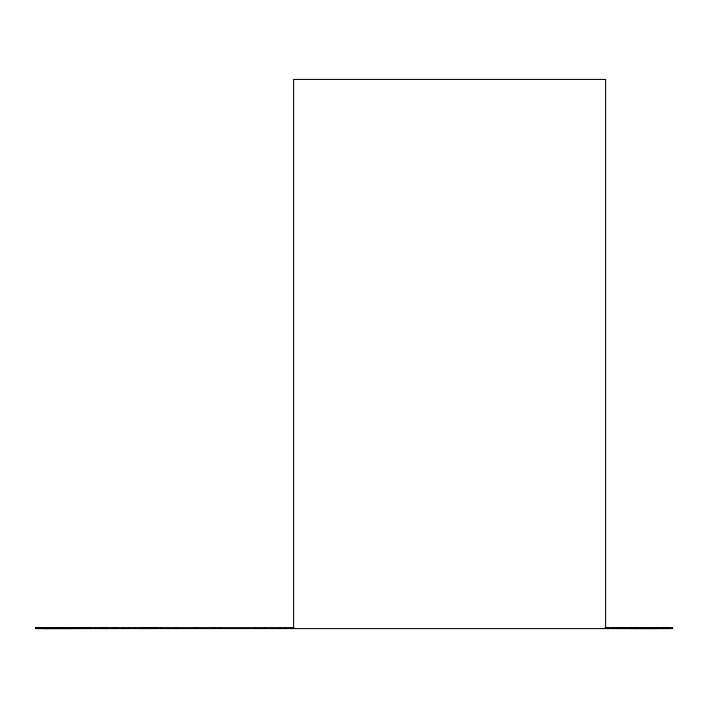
<?xml version="1.0" encoding="UTF-8"?>
<svg xmlns="http://www.w3.org/2000/svg" width="708" height="708" viewBox="0 0 708 708"><rect width="100%" height="100%" fill="white"/><g stroke="black" fill="none" stroke-linecap="round" stroke-linejoin="round"><path stroke-width="1.06" d="M293.97 627.651L35.4 627.651L35.4 628.589L672.6 628.589L672.6 627.651L604.986 627.651M668.98 627.651L668.98 628.589M668.795 627.651L668.795 628.589M668.432 627.651L668.432 628.589M667.812 627.651L667.812 628.589M666.458 627.651L666.458 628.589M664.936 627.651L664.918 628.589M664.679 627.651L664.679 628.589M664.378 627.651L664.378 628.589M664.184 627.651L664.184 628.589M663.785 627.651L663.785 628.589M663.538 627.651L663.538 628.589M662.971 627.651L662.971 628.589M662.484 627.651L662.484 628.589M662.316 627.651L662.316 628.589M662.113 627.651L662.113 628.589M660.272 627.651L660.272 628.589M659.838 627.651L659.821 628.589M658.776 627.651L658.776 628.589M658.529 627.651L658.413 628.589M657.971 627.651L657.971 628.589M657.803 627.651L657.803 628.589M657.422 627.651L657.396 628.589M657.325 627.651L657.325 628.589M657.006 627.651L656.971 628.589M656.82 627.651L656.829 628.589M656.458 627.651L656.458 628.589M656.236 627.651L656.263 628.589M656.13 627.651L656.13 628.589M655.918 627.651L655.918 628.589M655.626 627.651L655.626 628.589M655.502 627.651L655.493 628.589M655.351 627.651L655.369 628.589M655.086 627.651L654.997 628.589M654.962 627.651L654.944 628.589M654.776 627.651L654.776 628.589M654.608 627.651L654.608 628.589M654.449 627.651L654.413 628.589M654.342 627.651L654.396 628.589M654.033 627.651L653.971 628.589M653.723 627.651L653.794 628.589M653.422 627.651L653.395 628.589M653.289 627.651L653.289 628.589M653.13 627.651L653.095 628.589M652.705 627.651L652.705 628.589M652.537 627.651L652.537 628.589M652.457 627.651L652.342 628.589L652.298 627.651M652.174 627.651L652.174 628.589M651.829 627.651L651.829 628.589M651.652 627.651L651.643 628.589M651.519 627.651L651.546 628.589M651.351 627.651L651.422 628.589M651.192 627.651L651.183 628.589M651.015 627.651L651.068 628.589M650.882 627.651L650.882 628.589M650.794 627.651L650.758 628.589M650.705 627.651L650.696 628.589M650.466 627.651L650.475 628.589L650.342 627.651M650.148 627.651L650.227 628.589M650.033 627.651L650.033 628.589M649.944 627.651L649.962 628.589M649.82 627.651L649.82 628.589M649.625 627.651L649.625 628.589M649.475 627.651L649.537 628.589M649.386 627.651L649.386 628.589M649.041 627.651L649.041 628.589M648.537 627.651L648.634 628.589M648.369 627.651L648.369 628.589M648.28 627.651L648.28 628.589M647.997 627.651L648.024 628.589M647.9 627.651L647.9 628.589M647.705 627.651L647.705 628.589M647.51 627.651L647.51 628.589M647.103 627.651L647.103 628.589M646.785 627.651L646.838 628.589M646.714 627.651L646.652 628.589M646.546 627.651L646.484 628.589M646.2 627.651L646.245 628.589M646.068 627.651L646.032 628.589M645.935 627.651L645.917 628.589M645.749 627.651L645.829 628.589M645.607 627.651L645.607 628.589M645.528 627.651L645.439 628.589L645.36 627.651M645.138 627.651L645.227 628.589M645.094 627.651L644.97 628.589M644.811 627.651L644.802 628.589M644.643 628.589L644.554 627.651L644.439 628.589M644.165 628.589L644.103 627.651L643.961 628.589M643.714 627.651L643.767 628.589M643.554 627.651L643.572 628.589M643.342 627.651L643.368 628.589M643.209 627.651L643.014 628.589M642.855 627.651L642.855 628.589M642.687 627.651L642.731 628.589M642.572 627.651L642.492 628.589M642.448 627.651L642.448 628.589M642.209 627.651L642.209 628.589M642.094 627.651L642.014 628.589M641.979 627.651L641.935 628.589M641.687 627.651L641.687 628.589M641.191 627.651L641.191 628.589M640.811 627.651L640.793 628.589M640.66 627.651L640.66 628.589M640.528 627.651L640.528 628.589M640.253 627.651L640.262 628.589M640.174 627.651L640.138 628.589M640.085 627.651L639.952 628.589M639.607 627.651L639.607 628.589M639.421 627.651L639.43 628.589M639.085 627.651L639.12 628.589M638.881 627.651L638.793 628.589L638.705 627.651M638.598 627.651L638.501 628.589M638.244 627.651L638.244 628.589M637.722 627.651L637.722 628.589M637.527 627.651L637.527 628.589M637.218 627.651L637.218 628.589M636.669 627.651L636.669 628.589M636.51 627.651L636.51 628.589M636.297 627.651L636.368 628.589M636.262 627.651L636.262 628.589M636.103 627.651L636.103 628.589M635.899 627.651L635.899 628.589M635.651 627.651L635.554 628.589M635.519 627.651L635.448 628.589M635.368 627.651L635.253 628.589M635.138 627.651L635.12 628.589M635.032 627.651L635.032 628.589M634.881 627.651L634.881 628.589M634.775 627.651L634.775 628.589M634.518 627.651L634.518 628.589M634.2 627.651L634.244 628.589M633.934 627.651L633.934 628.589M633.713 627.651L633.713 628.589M633.483 627.651L633.483 628.589M633.014 627.651L633.014 628.589M632.58 627.651L632.58 628.589M632.35 627.651L632.324 628.589M631.872 627.651L631.917 628.589M631.386 627.651L631.386 628.589M630.917 627.651L630.917 628.589M630.748 627.651L630.793 628.589M630.306 627.651L630.306 628.589M630.129 627.651L630.129 628.589M629.863 627.651L629.828 628.589M629.686 627.651L629.686 628.589M629.217 627.651L629.217 628.589M628.934 627.651L628.934 628.589M628.837 627.651L628.837 628.589M626.244 627.651L626.244 628.589M625.996 627.651L625.996 628.589M624.748 627.651L624.748 628.589M623.359 627.651L623.359 628.589M622.996 627.651L622.996 628.589M620.783 627.651L620.783 628.589M620.288 627.651L620.288 628.589M619.42 627.651L619.42 628.589M618.712 627.651L618.712 628.589M618.137 627.651L618.137 628.589M617.668 627.651L617.668 628.589M617.004 627.651L617.004 628.589M616.765 627.651L616.765 628.589M615.491 627.651L615.491 628.589M613.031 627.651L613.031 628.589M608.048 627.651L608.048 628.589M605.623 628.589L605.623 79.411L293.616 79.411L293.616 628.589M605.49 627.651L605.49 628.589M291.13 627.651L291.13 628.589M284.616 627.651L284.616 628.589M279.979 627.651L279.979 628.589M265.243 627.651L265.243 628.589M264.394 627.651L264.394 628.589M254.827 627.651L254.827 628.589M220.604 627.651L220.604 628.589M215.338 627.651L215.338 628.589M213.427 627.651L213.427 628.589M196.877 627.651L196.877 628.589M194.134 627.651L194.134 628.589M176.15 627.651L176.15 628.589M160.849 627.651L160.849 628.589M156.972 627.651L156.972 628.589M155.556 627.651L155.53 628.589M155.114 627.651L155.114 628.589M153.45 627.651L153.45 628.589M152.14 627.651L152.14 628.589M151.432 627.651L151.432 628.589M150.583 627.651L150.583 628.589M149.255 627.651L149.255 628.589M148.016 627.651L148.016 628.589M147.361 627.651L147.361 628.589M146.609 627.651L146.609 628.589M144.883 627.651L144.883 628.589M143.751 627.651L143.751 628.589M143.14 627.651L143.14 628.589M142.299 627.651L142.299 628.589M140.91 627.651L140.91 628.589M135.157 627.651L135.157 628.589M129.077 627.651L129.077 628.589M123.183 627.651L123.183 628.589M117.201 627.651L117.201 628.589M115.493 627.651L115.493 628.589M114.218 627.651L114.218 628.589M113.059 627.651L113.059 628.589M112.475 627.651L112.475 628.589M106.775 627.651L106.775 628.589M106.342 627.651L106.342 628.589M105.501 627.651L105.501 628.589M103.819 627.651L103.819 628.589M103.005 627.651L103.005 628.589M100.589 627.651L100.589 628.589M97.908 627.651L97.908 628.589M95.022 627.651L95.022 628.589M91.367 627.651L91.367 628.589M90.332 627.651L90.332 628.589M89.261 627.651L89.261 628.589M89.173 627.651L89.181 628.589M87.898 627.651L87.898 628.589M86.606 627.651L86.606 628.589M85.181 627.651L85.181 628.589M84.155 627.651L84.155 628.589M82.712 627.651L82.712 628.589M80.305 627.651L80.305 628.589M80.048 627.651L80.048 628.589M80.039 627.651L80.039 628.589M79.818 627.651L79.818 628.589M79.73 627.651L79.615 628.589M79.367 627.651L79.367 628.589M78.712 627.651L78.712 628.589M78.11 627.651L78.11 628.589M77.694 627.651L77.721 628.589M77.358 627.651L77.358 628.589M77.057 627.651L77.057 628.589M76.561 627.651L76.561 628.589M76.437 627.651L76.437 628.589M76.083 627.651L76.083 628.589M75.986 627.651L75.986 628.589M74.561 627.651L74.517 628.589M74.34 627.651L74.34 628.589M73.809 627.651L73.809 628.589M73.402 627.651L73.402 628.589M73.11 627.651L73.11 628.589M72.747 627.651L72.747 628.589M72.26 627.651L72.331 628.589M71.641 627.651L71.632 628.589M71.597 627.651L71.597 628.589M71.313 627.651L71.207 628.589M71.154 627.651L71.11 628.589M71.021 627.651L71.021 628.589M70.818 627.651L70.773 628.589M70.446 627.651L70.446 628.589M70.065 627.651L70.119 628.589M69.871 627.651L69.871 628.589M69.8 627.651L69.809 628.589M69.428 627.651L69.499 628.589M69.375 627.651L69.375 628.589M69.26 627.651L69.216 628.589M68.986 627.651L68.986 628.589M68.897 627.651L68.897 628.589M68.782 627.651L68.782 628.589M68.676 627.651L68.676 628.589M68.419 627.651L68.419 628.589M68.003 627.651L68.003 628.589M67.835 628.589L67.835 627.651L67.738 628.589M67.357 627.651L67.357 628.589M67.163 627.651L67.163 628.589M67.048 627.651L67.048 628.589M66.791 627.651L66.791 628.589M66.711 627.651L66.711 628.589M66.455 627.651L66.455 628.589M66.145 627.651L66.145 628.589M65.994 627.651L65.994 628.589M65.8 627.651L65.8 628.589M65.676 627.651L65.676 628.589M65.384 627.651L65.41 628.589M65.269 627.651L65.26 628.589M64.897 627.651L64.932 628.589M64.826 628.589L64.755 627.651L64.676 628.589M64.295 627.651L64.366 628.589M64.207 627.651L64.162 628.589M63.994 627.651L64.03 628.589M63.826 627.651L63.826 628.589M63.764 627.651L63.693 628.589M63.64 627.651L63.64 628.589M63.331 627.651L63.322 628.589M63.162 627.651L63.162 628.589M63.065 627.651L62.977 628.589L62.915 627.651M62.764 627.651L62.676 628.589M62.49 627.651L62.631 628.589M61.835 627.651L61.835 628.589M61.693 627.651L61.738 628.589M61.401 627.651L61.446 628.589M61.03 627.651L61.136 628.589M60.72 627.651L60.72 628.589M60.437 627.651L60.437 628.589L60.33 627.651M60.021 627.651L60.021 628.589M59.861 627.651L59.968 628.589M59.737 627.651L59.791 628.589M59.605 627.651L59.534 628.589M59.507 627.651L59.401 628.589M59.33 627.651L59.339 628.589M59.207 627.651L59.207 628.589M58.737 627.651L58.737 628.589M58.64 627.651L58.543 628.589M58.383 627.651L58.445 628.589M58.224 627.651L58.348 628.589M58.083 627.651L58.083 628.589M57.782 627.651L57.835 628.589M57.49 627.651L57.49 628.589M57.366 627.651L57.366 628.589M56.799 627.651L56.799 628.589M56.596 627.651L56.675 628.589M56.516 627.651L56.472 628.589M56.304 627.651L56.304 628.589M56.224 627.651L56.224 628.589M56.029 627.651L56.038 628.589M55.897 627.651L55.87 628.589M55.666 627.651L55.56 628.589M55.286 627.651L55.286 628.589M55.224 627.651L55.136 628.589M55.1 627.651L55.029 628.589M54.737 627.651L54.773 628.589M54.613 627.651L54.666 628.589M54.516 627.651L54.445 628.589M54.366 627.651L54.366 628.589M54.091 627.651L54.1 628.589M53.994 627.651L53.95 628.589M53.79 627.651L53.799 628.589L53.684 627.651M53.197 627.651L53.277 628.589M53.056 627.651L53.162 628.589M52.967 627.651L52.914 628.589L52.888 627.651M52.622 627.651L52.622 628.589M52.569 627.651L52.498 628.589M52.144 627.651L52.118 628.589M51.87 627.651L51.87 628.589M51.826 627.651L51.826 628.589M51.693 627.651L51.693 628.589M51.56 627.651L51.56 628.589M51.365 627.651L51.365 628.589M51.162 627.651L51.171 628.589M51.038 627.651L51.038 628.589M50.941 627.651L50.932 628.589M50.826 627.651L50.826 628.589M50.472 627.651L50.472 628.589M50.339 627.651L50.33 628.589M49.277 627.651L49.277 628.589M48.976 627.651L48.976 628.589M48.781 627.651L48.781 628.589M48.719 627.651L48.648 628.589M48.542 627.651L48.542 628.589M48.348 627.651L48.348 628.589M47.896 627.651L47.932 628.589M47.825 627.651L47.825 628.589M47.392 627.651L47.33 628.589M47.259 627.651L47.153 628.589M47.002 627.651L47.002 628.589M46.914 628.589L46.949 627.651L46.79 628.589M46.684 628.589L46.586 627.651L46.551 628.589M46.232 627.651L46.232 628.589M46.029 627.651L46.029 628.589M45.454 627.651L45.392 628.589M45.188 627.651L45.188 628.589M45.038 627.651L44.958 628.589M44.834 627.651L44.834 628.589M44.639 627.651L44.693 628.589M44.507 627.651L44.631 628.589M44.383 627.651L44.436 628.589M44.259 627.651L44.259 628.589M44.17 627.651L44.064 628.589L43.967 627.651M43.772 627.651L43.772 628.589M43.71 627.651L43.71 628.589M43.268 627.651L43.241 628.589M43.02 627.651L43.02 628.589L42.94 627.651M42.745 627.651L42.861 628.589M42.153 627.651L42.153 628.589M41.622 627.651L41.622 628.589M40.683 627.651L40.683 628.589M39.666 627.651L39.666 628.589M39.294 627.651L39.294 628.589M38.905 627.651L38.905 628.589M38.772 627.651L38.772 628.589M38.391 627.651L38.391 628.589M37.223 627.651L37.223 628.589M37.02 627.651L37.02 628.589M35.701 627.651L35.781 628.589M665.502 628.589L665.502 627.651L665.467 628.589M45.816 628.589L45.816 627.651L45.816 628.589"/></g></svg>
